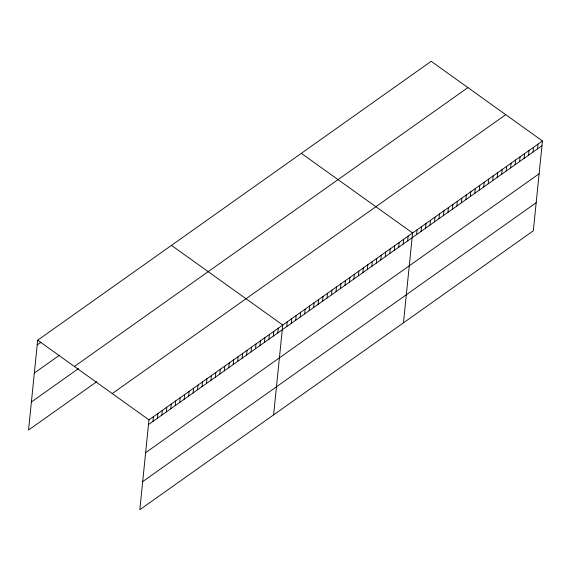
<?xml version="1.0" encoding="UTF-8"?>
<svg xmlns="http://www.w3.org/2000/svg" width="571" height="571" viewBox="0 0 571 571"><rect width="100%" height="100%" fill="white"/><g stroke="black" fill="none" stroke-linecap="round" stroke-linejoin="round"><path stroke-width="0.86" d="M542.45 140.966L148.96 419.856L139.831 509.696L533.321 230.798L542.45 140.966L431.169 61.304L37.679 340.202L28.55 430.034L96.72 381.721M152.935 421.434L153.413 416.694M157.396 418.272L157.874 413.532M161.857 415.11L162.335 410.371M166.311 411.948L166.796 407.216M170.772 408.786L171.257 404.054M175.233 405.624L175.711 400.892M179.694 402.469L180.172 397.73M184.155 399.307L184.633 394.568M188.608 396.146L189.094 391.406M193.069 392.984L193.555 388.244M197.53 389.822L198.016 385.09M201.991 386.66L202.469 381.928M206.452 383.498L206.93 378.766M210.913 380.343L211.391 375.604M215.367 377.181L215.852 372.442M219.828 374.019L220.313 369.28M224.289 370.857L224.767 366.125M228.75 367.695L229.228 362.963M233.211 364.534L233.689 359.801M237.664 361.379L238.15 356.639M242.125 358.217L242.611 353.478M246.586 355.055L247.065 350.316M251.047 351.893L251.525 347.161M255.508 348.731L255.986 343.999M259.962 345.569L260.447 340.837M264.423 342.414L264.908 337.675M268.884 339.253L269.362 334.513M273.345 336.091L273.823 331.351M277.806 332.929L278.284 328.189M273.616 414.867L282.745 325.035L171.464 245.373M286.742 326.598L287.22 321.858M291.217 323.422L291.702 318.682M295.699 320.245L296.178 315.513M300.175 317.076L300.653 312.337M304.65 313.9L305.135 309.161M309.132 310.724L309.61 305.992M313.607 307.555L314.086 302.816M318.083 304.379L318.568 299.639M322.565 301.202L323.043 296.47M327.04 298.033L327.518 293.294M331.515 294.857L332.001 290.125M335.998 291.681L336.476 286.949M340.473 288.512L340.951 283.773M344.948 285.336L345.434 280.604M349.431 282.167L349.909 277.427M353.906 278.991L354.384 274.251M358.381 275.814L358.866 271.082M362.863 272.645L363.342 267.906M367.339 269.469L367.824 264.73M371.814 266.293L372.299 261.561M376.296 263.124L376.774 258.385M380.771 259.948L381.257 255.216M385.247 256.772L385.732 252.039M389.729 253.603L390.207 248.863M394.204 250.426L394.689 245.694M398.686 247.257L399.165 242.518M403.162 244.081L403.64 239.342M407.637 240.905L408.122 236.173M403.469 322.836L412.597 232.997L301.317 153.342M416.594 234.56L417.073 229.82M421.07 231.383L421.555 226.651M425.552 228.214L426.03 223.475M430.027 225.038L430.505 220.299M434.502 221.862L434.988 217.13M438.985 218.693L439.463 213.954M443.46 215.517L443.938 210.785M447.935 212.341L448.421 207.608M452.418 209.172L452.896 204.432M456.893 205.995L457.371 201.263M461.368 202.826L461.853 198.087M465.85 199.65L466.329 194.911M470.326 196.474L470.804 191.742M474.801 193.305L475.286 188.566M479.283 190.129L479.761 185.389M483.758 186.953L484.244 182.22M488.234 183.783L488.719 179.044M492.716 180.607L493.194 175.875M497.191 177.431L497.676 172.699M501.666 174.262L502.152 169.523M506.149 171.086L506.627 166.354M510.624 167.917L511.109 163.178M515.106 164.741L515.584 160.001M519.581 161.564L520.06 156.832M524.057 158.395L524.542 153.656M528.539 155.219L529.017 150.48M533.014 152.043L533.492 147.311M537.489 148.874L537.975 144.135M37.194 344.934L41.019 342.229M34.339 373.02L59.191 355.412M74.401 366.489L467.892 87.591M31.405 401.955L78.548 368.538M112.237 393.569L505.728 114.678M148.474 424.588L541.972 145.698M145.626 452.675L539.117 173.784M142.686 481.61L536.176 202.719M37.679 340.202L148.96 419.856"/></g></svg>
